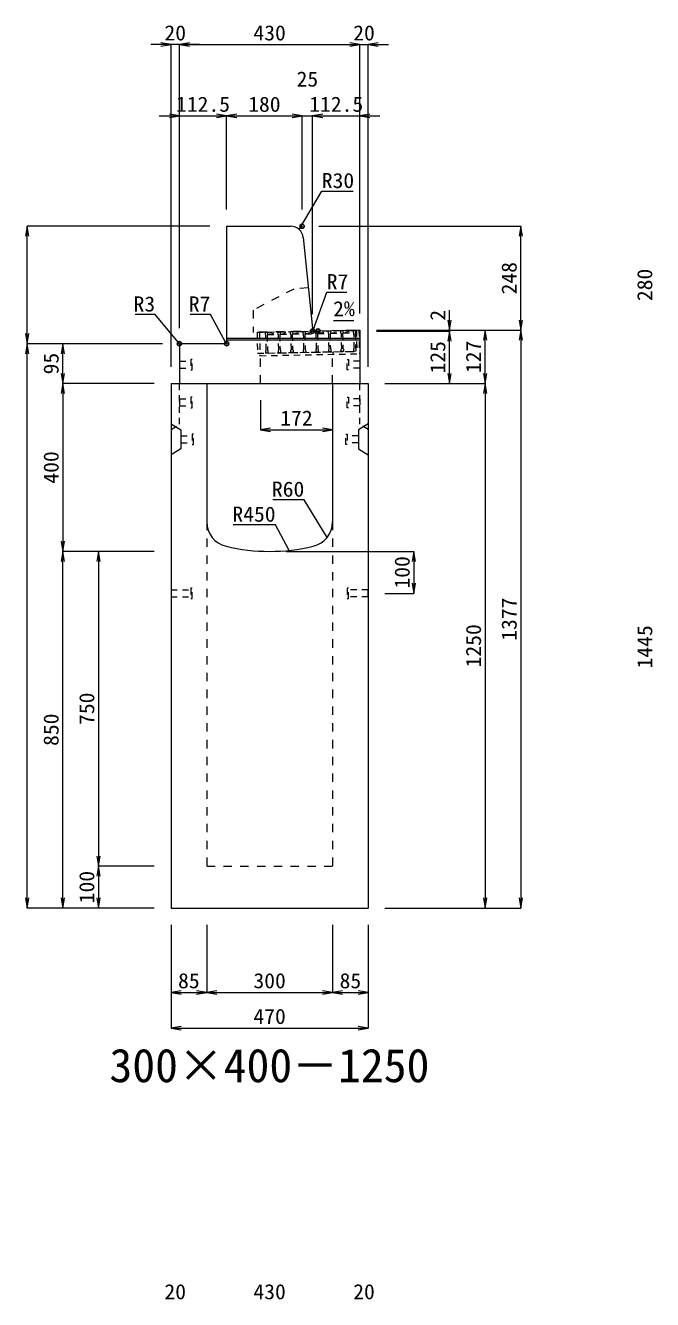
# Model space of a CAD drawing. Units: millimetres at full size; some dimension numbers follow another scale. Extents: x -18734 to 51600, y -18820 to 17820.
# Drawn here: x 10818 to 12313, y 8917 to 11953 of the extents above; entities that cross this region are included whole.
import ezdxf
from ezdxf.enums import TextEntityAlignment as Align

# ---------------------------------------------------------------- set-up
doc = ezdxf.new("R2010")
doc.units = ezdxf.units.MM
doc.header["$LTSCALE"] = 20
doc.header["$PDMODE"] = 32
doc.header["$PDSIZE"] = 10
doc.linetypes.add('USER1', pattern=[2, 1, -1])
doc.linetypes.add('USER2', pattern=[1.35, 0.75, -0.6])
for name, color, linetype, lineweight in [('インサート', 3, 'USER2', 9), ('グレーチング', 7, 'USER2', 5), ('受枠', 3, 'USER2', 9), ('寸法線', 7, 'Continuous', 13), ('引出線', 4, 'Continuous', 13), ('本体', 2, 'Continuous', 13), ('目地', 132, 'Continuous', 5)]:
    doc.layers.add(name, color=color, linetype=linetype, lineweight=lineweight)
doc.layers.add('作業エリア', color=11, linetype='Continuous')
doc.layers.add('文字', color=7, linetype='Continuous')
doc.styles.add('ＭＳ 明朝', font='')
doc.styles.get('ＭＳ 明朝').set_extended_font_data('MS Mincho')

# ---------------------------------------------------------------- blocks, each defined once
blk = doc.blocks.new('open_arrow')
at = {"color": 0, "linetype": 'Continuous', "lineweight": -2}
blk.add_lwpolyline([(7.5, 1.25), (0, 0), (7.5, -1.25)], dxfattribs=at)

msp = doc.modelspace()

# ---------------------------------------------------------------- linework, layer by layer
at = {"layer": 'インサート'}
for p, q in [((11185, 11153.5), (11212, 11153.5)), ((11185, 11153.5), (11185, 11136.5)), ((11215, 11157.5), (11212, 11157.5)), ((11212, 11157.5), (11212, 11132.5)), ((11215, 11132.5), (11215, 11157.5)), ((11585, 11157.5), (11588, 11157.5)), ((11585, 11132.5), (11585, 11157.5)), ((11588, 11157.5), (11588, 11132.5)), ((11615, 11153.5), (11588, 11153.5)), ((11615, 11153.5), (11615, 11136.5)), ((11185, 11136.5), (11212, 11136.5)), ((11212, 11132.5), (11215, 11132.5)), ((11588, 11132.5), (11585, 11132.5)), ((11615, 11136.5), (11588, 11136.5)), ((11185, 11063.5), (11212, 11063.5)), ((11185, 11063.5), (11185, 11046.5)), ((11215, 11067.5), (11212, 11067.5)), ((11212, 11067.5), (11212, 11042.5)), ((11215, 11042.5), (11215, 11067.5)), ((11585, 11067.5), (11588, 11067.5)), ((11585, 11042.5), (11585, 11067.5)), ((11588, 11067.5), (11588, 11042.5)), ((11615, 11063.5), (11588, 11063.5)), ((11615, 11063.5), (11615, 11046.5)), ((11185, 11046.5), (11212, 11046.5)), ((11212, 11042.5), (11215, 11042.5)), ((11588, 11042.5), (11585, 11042.5)), ((11615, 11046.5), (11588, 11046.5)), ((11188.2, 10975.5), (11215.2, 10975.5)), ((11188.2, 10975.5), (11188.2, 10958.5)), ((11218.2, 10979.5), (11215.2, 10979.5)), ((11215.2, 10979.5), (11215.2, 10954.5)), ((11218.2, 10954.5), (11218.2, 10979.5)), ((11581.8, 10979.5), (11584.8, 10979.5)), ((11581.8, 10954.5), (11581.8, 10979.5)), ((11584.8, 10979.5), (11584.8, 10954.5)), ((11611.8, 10975.5), (11584.8, 10975.5)), ((11611.8, 10975.5), (11611.8, 10958.5)), ((11188.2, 10958.5), (11215.2, 10958.5)), ((11215.2, 10954.5), (11218.2, 10954.5)), ((11584.8, 10954.5), (11581.8, 10954.5)), ((11611.8, 10958.5), (11584.8, 10958.5)), ((11165, 10608.5), (11212, 10608.5)), ((11165, 10608.5), (11165, 10591.5)), ((11215, 10612.5), (11212, 10612.5)), ((11212, 10612.5), (11212, 10587.5)), ((11215, 10587.5), (11215, 10612.5)), ((11588, 10612.5), (11585, 10612.5)), ((11585, 10612.5), (11585, 10587.5)), ((11588, 10587.5), (11588, 10612.5)), ((11635, 10608.5), (11588, 10608.5)), ((11635, 10591.5), (11635, 10608.5)), ((11165, 10591.5), (11212, 10591.5)), ((11212, 10587.5), (11215, 10587.5)), ((11585, 10587.5), (11588, 10587.5)), ((11635, 10591.5), (11588, 10591.5))]:
    msp.add_line(p, q, dxfattribs=at)
at = {"layer": 'グレーチング'}
for p, q in [((11389.92, 11222.5), (11604.88, 11226.8)), ((11395.04, 11216.6), (11419.92, 11223.1)), ((11395.04, 11216.6), (11420.04, 11217.1)), ((11425.04, 11217.2), (11449.91, 11223.7)), ((11425.04, 11217.2), (11450.03, 11217.7)), ((11455.03, 11217.8), (11479.91, 11224.3)), ((11455.03, 11217.8), (11480.03, 11218.3)), ((11485.03, 11218.4), (11509.9, 11224.9)), ((11485.03, 11218.4), (11510.02, 11218.9)), ((11515.02, 11219), (11539.89, 11225.5)), ((11515.02, 11219), (11540.01, 11219.5)), ((11545.01, 11219.6), (11569.89, 11226.1)), ((11545.01, 11219.6), (11570.01, 11220.1)), ((11575.01, 11220.2), (11599.88, 11226.7)), ((11575.01, 11220.2), (11600, 11220.7)), ((11390.92, 11172.51), (11605.88, 11176.81))]:
    msp.add_line(p, q, dxfattribs=at)
for points in [[(11389.92, 11222.5), (11394.92, 11222.6), (11395.04, 11216.6), (11394.06, 11215.58), (11394.78, 11179.59), (11395.8, 11178.61), (11395.92, 11172.61), (11390.92, 11172.51), (11390.8, 11178.51), (11391.78, 11179.53), (11391.06, 11215.52), (11390.04, 11216.5)], [(11419.92, 11223.1), (11424.92, 11223.2), (11425.04, 11217.2), (11424.06, 11216.18), (11424.78, 11180.19), (11425.8, 11179.21), (11425.92, 11173.21), (11420.92, 11173.11), (11420.8, 11179.11), (11421.78, 11180.13), (11421.06, 11216.12), (11420.04, 11217.1)], [(11449.91, 11223.7), (11454.91, 11223.8), (11455.03, 11217.8), (11454.05, 11216.78), (11454.77, 11180.79), (11455.79, 11179.81), (11455.91, 11173.81), (11450.91, 11173.71), (11450.79, 11179.71), (11451.77, 11180.73), (11451.05, 11216.72), (11450.03, 11217.7)], [(11479.91, 11224.3), (11484.91, 11224.4), (11485.03, 11218.4), (11484.05, 11217.38), (11484.77, 11181.39), (11485.79, 11180.41), (11485.91, 11174.41), (11480.91, 11174.31), (11480.79, 11180.31), (11481.77, 11181.33), (11481.05, 11217.32), (11480.03, 11218.3)], [(11509.9, 11224.9), (11514.9, 11225), (11515.02, 11219), (11514.04, 11217.98), (11514.76, 11181.99), (11515.78, 11181.01), (11515.9, 11175.01), (11510.9, 11174.91), (11510.78, 11180.91), (11511.76, 11181.93), (11511.04, 11217.92), (11510.02, 11218.9)], [(11539.89, 11225.5), (11544.89, 11225.6), (11545.01, 11219.6), (11544.03, 11218.58), (11544.75, 11182.59), (11545.77, 11181.61), (11545.89, 11175.61), (11540.89, 11175.51), (11540.77, 11181.51), (11541.75, 11182.53), (11541.03, 11218.52), (11540.01, 11219.5)], [(11569.89, 11226.1), (11574.89, 11226.2), (11575.01, 11220.2), (11574.03, 11219.18), (11574.75, 11183.19), (11575.77, 11182.21), (11575.89, 11176.21), (11570.89, 11176.11), (11570.77, 11182.11), (11571.75, 11183.13), (11571.03, 11219.12), (11570.01, 11220.1)], [(11599.88, 11226.7), (11604.88, 11226.8), (11605, 11220.8), (11604.02, 11219.78), (11604.74, 11183.79), (11605.76, 11182.81), (11605.88, 11176.81), (11600.88, 11176.71), (11600.76, 11182.71), (11601.74, 11183.73), (11601.02, 11219.72), (11600, 11220.7)]]:
    msp.add_lwpolyline(points, close=True, dxfattribs=at)
at = {"layer": '作業エリア'}
for p in [(11477.5, 11475), (11502.5, 11225), (11515, 11225), (11185, 11195), (11297.5, 11195)]:
    msp.add_point(p, dxfattribs=at)
at = {"layer": '受枠'}
for p, q in [((11369.93, 11222.1), (11612.88, 11226.96)), ((11369.93, 11222.1), (11370.93, 11172.11)), ((11375.93, 11222.22), (11377.05, 11166.23)), ((11606.88, 11226.84), (11607.88, 11176.85)), ((11612.88, 11226.96), (11614, 11170.97)), ((11370.93, 11172.11), (11607.88, 11176.85)), ((11550.89, 11175.71), (11551.01, 11169.71)), ((11377.05, 11166.23), (11614, 11170.97))]:
    msp.add_line(p, q, dxfattribs=at)
at = {"layer": '寸法線'}
for p, q in [((11233, 11907.69), (11117, 11907.69)), ((11165, 11140), (11165, 11907.69)), ((11185, 11907.69), (11615, 11907.69)), ((11185, 11232), (11185, 11907.69)), ((11185, 11232), (11185, 11907.69)), ((11567, 11907.69), (11683, 11907.69)), ((11615, 11267), (11615, 11907.69)), ((11615, 11267), (11615, 11907.69)), ((11635, 11140), (11635, 11907.69)), ((11137, 11737.69), (11297.5, 11737.69)), ((11185, 11232), (11185, 11737.69)), ((11297.5, 11737.69), (11477.5, 11737.69)), ((11297.5, 11515), (11297.5, 11737.69)), ((11297.5, 11515), (11297.5, 11737.69)), ((11429.5, 11737.69), (11550.5, 11737.69)), ((11477.5, 11515), (11477.5, 11737.69)), ((11477.5, 11515), (11477.5, 11737.69)), ((11502.5, 11265), (11502.5, 11737.69)), ((11502.5, 11737.69), (11663, 11737.69)), ((11502.5, 11265), (11502.5, 11737.69)), ((11615, 11267), (11615, 11737.69)), ((10822.06, 11195), (10822.06, 11475)), ((11257.5, 11475), (10822.06, 11475)), ((11517.5, 11475), (11998.78, 11475)), ((11998.78, 11227), (11998.78, 11475)), ((11828.78, 11177), (11828.78, 11275)), ((11655, 11227), (11998.78, 11227)), ((11655, 11227), (11913.78, 11227)), ((11655, 11227), (11828.78, 11227)), ((11655, 11227), (11998.78, 11227)), ((11655, 11225), (11828.78, 11225)), ((11655, 11225), (11828.78, 11225)), ((11828.78, 11100), (11828.78, 11225)), ((11913.78, 11100), (11913.78, 11227)), ((11998.78, 11227), (11998.78, 9850)), ((10822.06, 9850), (10822.06, 11195)), ((11145, 11195), (10822.06, 11195)), ((11145, 11195), (10822.06, 11195)), ((10907.06, 11100), (10907.06, 11195)), ((11145, 11195), (10907.06, 11195)), ((10907.06, 11100), (10907.06, 10700)), ((11125, 11100), (10907.06, 11100)), ((11125, 11100), (10907.06, 11100)), ((11675, 11100), (11913.78, 11100)), ((11675, 11100), (11913.78, 11100)), ((11675, 11100), (11828.78, 11100)), ((11913.78, 11100), (11913.78, 9850)), ((11378, 11060), (11378, 10989.77)), ((11378, 10989.77), (11550, 10989.77)), ((11125, 10700), (10907.06, 10700)), ((10907.06, 9850), (10907.06, 10700)), ((11125, 10700), (10907.06, 10700)), ((10992.06, 10700), (10992.06, 9950)), ((11125, 10700), (10992.06, 10700)), ((11440, 10700), (11743.78, 10700)), ((11743.78, 10700), (11743.78, 10600)), ((11675, 10600), (11743.78, 10600)), ((11125, 9950), (10992.06, 9950)), ((10992.06, 9950), (10992.06, 9850)), ((11125, 9950), (10992.06, 9950)), ((11125, 9850), (10822.06, 9850)), ((11125, 9850), (10907.06, 9850)), ((11125, 9850), (10992.06, 9850)), ((11675, 9850), (11913.78, 9850)), ((11675, 9850), (11998.78, 9850)), ((11165, 9810), (11165, 9648.84)), ((11165, 9810), (11165, 9563.84)), ((11250, 9810), (11250, 9648.84)), ((11250, 9810), (11250, 9648.84)), ((11550, 9810), (11550, 9648.84)), ((11550, 9810), (11550, 9648.84)), ((11635, 9810), (11635, 9648.84)), ((11635, 9810), (11635, 9563.84)), ((11165, 9648.84), (11250, 9648.84)), ((11250, 9648.84), (11550, 9648.84)), ((11550, 9648.84), (11635, 9648.84)), ((11165, 9563.84), (11635, 9563.84))]:
    msp.add_line(p, q, dxfattribs=at)
at = {"layer": '引出線'}
for points in [[(11470.48, 11467.24), (11524.33, 11558.64), (11599, 11558.64)], [(11504.14, 11226.81), (11536.08, 11317.58), (11584.01, 11317.58)], [(11185.88, 11194.12), (11127.15, 11264.49), (11079.43, 11264.49)], [(11295.45, 11197.05), (11258.75, 11264.49), (11210.82, 11264.49)], [(11552.12, 11249.12), (11600.83, 11250.1), (11552.08, 11249.12)], [(11537.07, 10733.32), (11482.66, 10823.21), (11407.98, 10823.21)], [(11446.44, 10702.4), (11414.22, 10763.55), (11313.21, 10763.55)]]:
    msp.add_lwpolyline(points, dxfattribs=at)
at = {"layer": '本体'}
for p, q in [((11297.5, 11475), (11297.5, 11202)), ((11297.5, 11475), (11450.35, 11475)), ((11480.2, 11447.99), (11501.87, 11231.3)), ((11515, 11225), (11508.83, 11225)), ((11615, 11227), (11515, 11225)), ((11615, 11227), (11615, 11100)), ((11185, 11192), (11185, 11100)), ((11290.5, 11195), (11188, 11195)), ((11165, 11100), (11165, 9850)), ((11165, 11100), (11250, 11100)), ((11185, 11100), (11615, 11100)), ((11250, 11100), (11250, 10770.53)), ((11550, 11100), (11635, 11100)), ((11550, 11100), (11550, 10770.53)), ((11635, 11100), (11635, 9850)), ((11165, 9850), (11635, 9850))]:
    msp.add_line(p, q, dxfattribs=at)
at = {"layer": '本体', "linetype": 'USER1'}
for p, q in [((11492.2, 11328), (11457.5, 11325)), ((11457.5, 11325), (11360.5, 11275)), ((11360.5, 11275), (11360.5, 11221.91)), ((11515, 11225), (11360.5, 11221.91)), ((11550, 11100), (11550, 11175.69)), ((11378, 11100), (11378, 11172.25))]:
    msp.add_line(p, q, dxfattribs=at)
at = {"layer": '本体', "linetype": 'USER2', "lineweight": 9}
for p, q in [((11185, 11003), (11185, 11100)), ((11615, 11003), (11615, 11100)), ((11165, 10990.5), (11185, 11003)), ((11635, 10990.5), (11615, 11003))]:
    msp.add_line(p, q, dxfattribs=at)
at = {"layer": '本体', "lineweight": 9}
for p, q in [((11165, 11004), (11188.2, 10989.5)), ((11634.58, 11003.74), (11611.8, 10989.5)), ((11188.2, 10989.5), (11188.2, 10944.5)), ((11611.8, 10989.5), (11611.8, 10944.5)), ((11188.2, 10944.5), (11165, 10930)), ((11611.8, 10944.5), (11635, 10930))]:
    msp.add_line(p, q, dxfattribs=at)
at = {"layer": '本体', "linetype": 'USER1', "lineweight": 15}
for p, q in [((11250, 10770.53), (11250, 9950)), ((11550, 10770.53), (11550, 9950)), ((11250, 9950), (11550, 9950))]:
    msp.add_line(p, q, dxfattribs=at)
at = {"layer": '本体'}
for centre, radius, start, end in [((11450.35, 11445), 30, 5.71059, 90), ((11508.83, 11232), 7, 185.71059, 270), ((11188, 11192), 3, 90, 180), ((11290.5, 11202), 7, 270, 0), ((11310, 10770.53), 60, 180, 256.65764), ((11490, 10770.53), 60, 283.34236, 0), ((11400, 11150), 450, 256.65764, 283.34236)]:
    msp.add_arc(centre, radius, start, end, dxfattribs=at)
at = {"layer": '目地'}
for p, q in [((11615, 11207), (11297.5, 11207)), ((11615, 11203), (11297.5, 11203))]:
    msp.add_line(p, q, dxfattribs=at)

# ---------------------------------------------------------------- block references
at = {"layer": '寸法線', "xscale": 3.2, "yscale": 3.2}
for p, rotation in [((11165, 11907.69), 180), ((11615, 11907.69), 180), ((11615, 11907.69), 180), ((11185, 11737.69), 180), ((11297.5, 11737.69), 180), ((11477.5, 11737.69), 180), ((11477.5, 11737.69), 180), ((10822.06, 11475), 270), ((11998.78, 11475), 270), ((11828.78, 11227), 90), ((11998.78, 11227), 90), ((10822.06, 11195), 90), ((11828.78, 11225), 270), ((11828.78, 11225), 270), ((11913.78, 11227), 270), ((11998.78, 11227), 270), ((10822.06, 11195), 270), ((10907.06, 11195), 270), ((10907.06, 11100), 90), ((11828.78, 11100), 90), ((11913.78, 11100), 90), ((10907.06, 11100), 270), ((11913.78, 11100), 270), ((11550, 10989.77), 180), ((10907.06, 10700), 90), ((10907.06, 10700), 270), ((10992.06, 10700), 270), ((11743.78, 10700), 270), ((11743.78, 10600), 90), ((10992.06, 9950), 90), ((10992.06, 9950), 270), ((10822.06, 9850), 90), ((10907.06, 9850), 90), ((10992.06, 9850), 90), ((11913.78, 9850), 90), ((11998.78, 9850), 90), ((11250, 9648.84), 180), ((11550, 9648.84), 180), ((11635, 9648.84), 180), ((11635, 9563.84), 180)]:
    msp.add_blockref('open_arrow', p, dxfattribs=dict(at, rotation=rotation))
for p in [(11185, 11907.69), (11185, 11907.69), (11635, 11907.69), (11297.5, 11737.69), (11502.5, 11737.69), (11502.5, 11737.69), (11615, 11737.69), (11378, 10989.77), (11165, 9648.84), (11250, 9648.84), (11550, 9648.84), (11165, 9563.84)]:
    msp.add_blockref('open_arrow', p, dxfattribs=at)
at = {"layer": '引出線', "xscale": 0.0533, "yscale": 0.0533}
for p, rotation in [((11470.48, 11467.24), 59.5), ((11552.12, 11249.12), 1.1), ((11504.14, 11226.81), 70.6), ((11185.88, 11194.12), 129.8), ((11295.45, 11197.05), 118.6), ((11537.07, 10733.32), 121.2), ((11446.44, 10702.4), 117.8)]:
    msp.add_blockref('open_arrow', p, dxfattribs=dict(at, rotation=rotation))

# ---------------------------------------------------------------- texts
at = {"layer": '寸法線', "style": 'ＭＳ 明朝', "width": 1.05}
for s, p in [('20', (11175, 11935.69)), ('430', (11400, 11935.69)), ('20', (11625, 11935.69)), ('25', (11490, 11825.69)), ('112.5', (11241.25, 11765.69)), ('180', (11387.5, 11765.69)), ('112.5', (11558.75, 11765.69)), ('172', (11464, 11017.77)), ('85', (11207.5, 9676.84)), ('300', (11400, 9676.84)), ('85', (11592.5, 9676.84)), ('470', (11400, 9591.84)), ('20', (11175, 8935.69)), ('430', (11400, 8935.69)), ('20', (11625, 8935.69))]:
    msp.add_text(s, height=36.03, dxfattribs=at).set_placement(p, align=Align.MIDDLE_CENTER)
for s, p in [('248', (11970.78, 11351)), ('280', (12294.06, 11335)), ('2', (11800.78, 11262.59)), ('125', (11800.78, 11162.5)), ('127', (11885.78, 11163.5)), ('95', (10879.06, 11147.5)), ('400', (10879.06, 10900)), ('100', (11715.78, 10650)), ('1377', (11970.78, 10538.5)), ('1250', (11885.78, 10475)), ('1445', (12294.06, 10472.5)), ('750', (10964.06, 10325)), ('850', (10879.06, 10275)), ('100', (10964.06, 9900))]:
    msp.add_text(s, height=36.03, rotation=90, dxfattribs=at).set_placement(p, align=Align.MIDDLE_CENTER)
at = {"layer": '引出線', "style": 'ＭＳ 明朝', "width": 1.05}
for s, p in [('R30', (11524.33, 11601.84)), ('R7', (11536.08, 11360.78))]:
    msp.add_text(s, height=36.03, dxfattribs=at).set_placement(p, align=Align.TOP_LEFT)
for s, p in [('R3', (11127.15, 11307.69)), ('R7', (11258.75, 11307.69)), ('R60', (11482.66, 10866.41)), ('R450', (11414.22, 10806.75))]:
    msp.add_text(s, height=36.03, dxfattribs=at).set_placement(p, align=Align.TOP_RIGHT)
msp.add_text('2%', height=36.03, rotation=1.146, dxfattribs=at).set_placement((11551.15, 11296.02), align=Align.TOP_LEFT)
at = {"layer": '文字', "style": 'ＭＳ 明朝'}
msp.add_text('300×400－1250', height=80.06, dxfattribs=at).set_placement((11399.52, 9475.03), align=Align.MIDDLE_CENTER)

doc.saveas('drawing.dxf')
